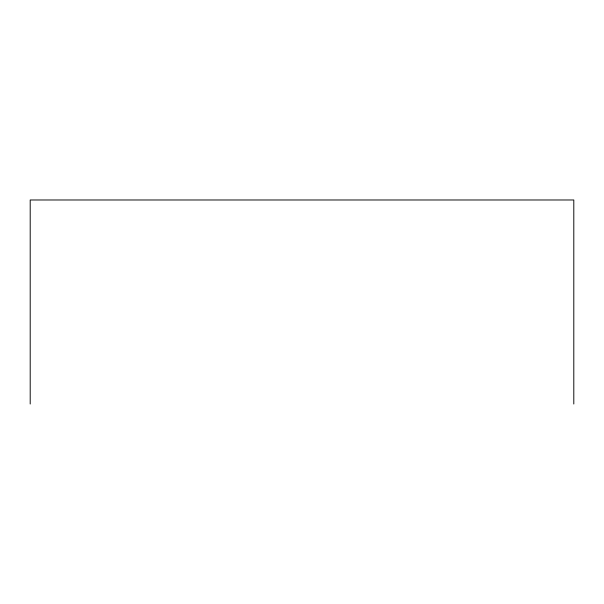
<?xml version="1.0" encoding="UTF-8"?>
<svg xmlns="http://www.w3.org/2000/svg" width="604" height="604" viewBox="0 0 604 604"><rect width="100%" height="100%" fill="white"/><g stroke="black" fill="none" stroke-linecap="round" stroke-linejoin="round"><path stroke-width="0.91" d="M573.8 404.016L573.8 199.984L30.2 199.984L30.2 404.016"/></g></svg>
